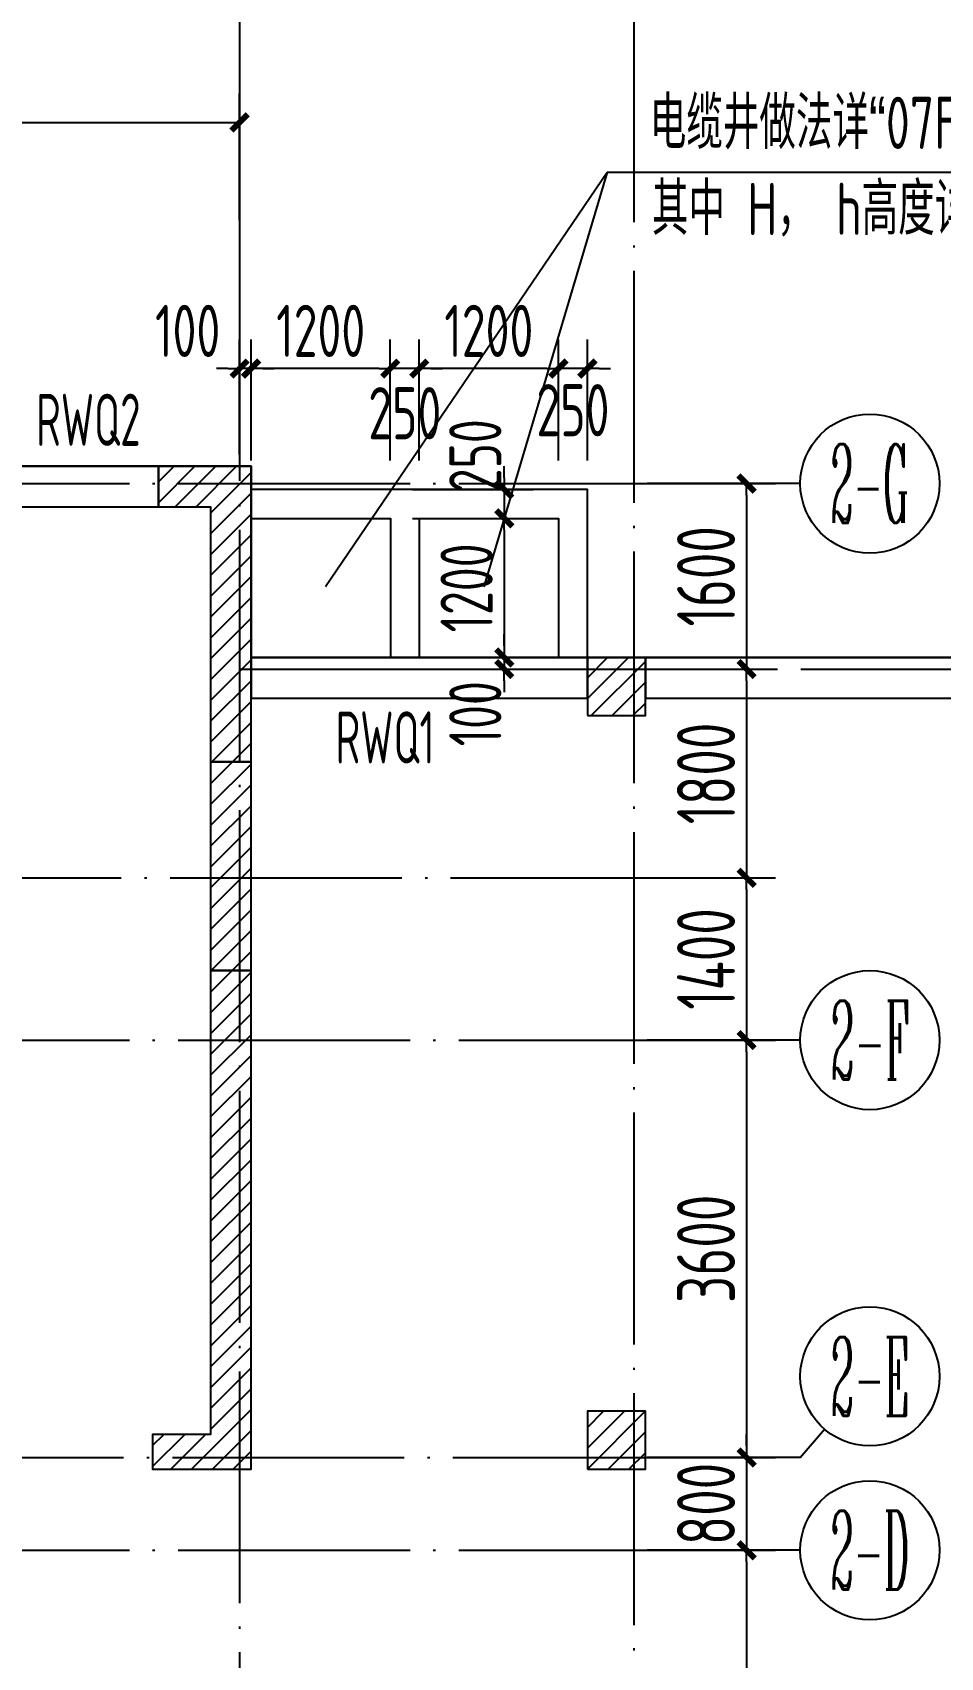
# Model space of a CAD drawing. Header units: millimetres. Extents: x 156735 to 386235, y 467499 to 703525.
# Drawn here: x 290411 to 298241, y 661020 to 675036 of the extents above; entities that cross this region are included whole.
import ezdxf
from ezdxf.enums import TextEntityAlignment as Align

# ---------------------------------------------------------------- set-up
doc = ezdxf.new("R2010")
doc.units = ezdxf.units.MM
doc.header["$LTSCALE"] = 100
doc.header["$PDMODE"] = 35
doc.header["$PDSIZE"] = 200
doc.linetypes.add('DOTE', pattern=[2.42, 2, -0.2, 0.02, -0.2])
for name, color, linetype in [('B-TEXT', 7, 'Continuous'), ('COLU', 7, 'Continuous'), ('h斜线-主楼', 7, 'Continuous'), ('h斜线-柱', 7, 'Continuous'), ('Q-AXIS', 3, 'Continuous'), ('Q-DIM', 4, 'Continuous'), ('Q-dote', 253, 'DOTE'), ('Q-TEXT', 2, 'Continuous'), ('WALL', 3, 'Continuous'), ('wall-主楼', 2, 'Continuous')]:
    doc.layers.add(name, color=color, linetype=linetype)
doc.styles.add('_TCH_AXIS', font='COMPLEX', dxfattribs={"bigfont": 'GBCBIG'})
doc.styles.add('COMPLEX', font='tssdeng.shx', dxfattribs={"width": 0.7, "bigfont": 'tssdchn.shx'})
doc.styles.add('TSSD_Dimension', font='Tssdeng.shx', dxfattribs={"width": 0.7, "bigfont": 'hztxt.shx'})
doc.styles.add('TSSD_REIN', font='Tssdeng.shx', dxfattribs={"width": 0.7, "bigfont": 'hztxt.shx'})
doc.dimstyles.new('TSSD_100_100$0', dxfattribs={"dimtxt": 300, "dimasz": 100, "dimexe": 250, "dimexo": 250, "dimgap": 100, "dimtad": 1, "dimdec": 0, "dimzin": 0, "dimdsep": 46, "dimtxsty": 'TSSD_Dimension', "dimblk": '_tsdbk', "dimblk1": '_tsdbk', "dimblk2": '_tsdbk', "dimsah": 1, "dimcen": 0, "dimclrt": 7, "dimadec": 0, "dimazin": 0, "dimtfac": 1, "dimtdec": 0, "dimtix": 1, "dimtmove": 2, "dimatfit": 3, "dimldrblk": '_tsdbk', "dimfxl": 1, "dimtolj": 1, "dimtzin": 0, "dimarcsym": 0})
pattern_1 = [(45, (-467527.32, -323147.44), (-89.802561, 89.802561), [])]

# ---------------------------------------------------------------- blocks, each defined once
blk = doc.blocks.new('_tsdbk')
blk.add_line((-1, 0), (0, 0))
at = {"const_width": 0.5}
blk.add_lwpolyline([(-0.7, -0.7), (0.7, 0.7)], dxfattribs=at)
blk = doc.blocks.new('*D5')
at = {"layer": 'Defpoints', "color": 0}
for p in [(294946, 672137), (294946, 671095), (295196, 671095)]:
    blk.add_point(p, dxfattribs=at)
at = {"layer": 'Q-DIM', "color": 0, "lineweight": -2}
for p, q in [((294946, 671345), (294946, 672387)), ((295196, 671345), (295196, 672387)), ((294846, 672137), (294746, 672137)), ((295196, 672137), (294946, 672137)), ((295296, 672137), (295396, 672137))]:
    blk.add_line(p, q, dxfattribs=at)
at = {"layer": 'Q-DIM', "color": 0, "lineweight": -2, "xscale": 100, "yscale": 100, "zscale": 100}
blk.add_blockref('_tsdbk', (294946, 672137), dxfattribs=at)
at = {"layer": 'Q-DIM', "color": 0, "lineweight": -2, "xscale": 100, "yscale": 100, "zscale": 100, "rotation": 180}
blk.add_blockref('_tsdbk', (295196, 672137), dxfattribs=at)
at = {"layer": 'Q-DIM', "color": 7, "insert": (295071, 671778), "char_height": 450, "attachment_point": 5, "style": 'TSSD_Dimension'}
blk.add_mtext('\\A1;250', dxfattribs=at)
blk = doc.blocks.new('*D6')
at = {"layer": 'Defpoints', "color": 0}
for p in [(293746, 672137), (293746, 671095), (294946, 671095)]:
    blk.add_point(p, dxfattribs=at)
at = {"layer": 'Q-DIM', "color": 0, "lineweight": -2}
for p, q in [((293746, 671345), (293746, 672387)), ((294946, 671345), (294946, 672387)), ((294846, 672137), (293846, 672137))]:
    blk.add_line(p, q, dxfattribs=at)
at = {"layer": 'Q-DIM', "color": 0, "lineweight": -2, "xscale": 100, "yscale": 100, "zscale": 100, "rotation": 180}
blk.add_blockref('_tsdbk', (293746, 672137), dxfattribs=at)
at = {"layer": 'Q-DIM', "color": 0, "lineweight": -2, "xscale": 100, "yscale": 100, "zscale": 100}
blk.add_blockref('_tsdbk', (294946, 672137), dxfattribs=at)
at = {"layer": 'Q-DIM', "color": 7, "insert": (294346, 672462), "char_height": 450, "attachment_point": 5, "style": 'TSSD_Dimension'}
blk.add_mtext('\\A1;1200', dxfattribs=at)
blk = doc.blocks.new('*D7')
at = {"layer": 'Defpoints', "color": 0}
for p in [(293496, 672137), (293496, 671095), (293746, 671095)]:
    blk.add_point(p, dxfattribs=at)
at = {"layer": 'Q-DIM', "color": 0, "lineweight": -2}
for p, q in [((293496, 671345), (293496, 672387)), ((293746, 671345), (293746, 672387)), ((293396, 672137), (293296, 672137)), ((293746, 672137), (293496, 672137)), ((293846, 672137), (293946, 672137))]:
    blk.add_line(p, q, dxfattribs=at)
at = {"layer": 'Q-DIM', "color": 0, "lineweight": -2, "xscale": 100, "yscale": 100, "zscale": 100}
blk.add_blockref('_tsdbk', (293496, 672137), dxfattribs=at)
at = {"layer": 'Q-DIM', "color": 0, "lineweight": -2, "xscale": 100, "yscale": 100, "zscale": 100, "rotation": 180}
blk.add_blockref('_tsdbk', (293746, 672137), dxfattribs=at)
at = {"layer": 'Q-DIM', "color": 7, "insert": (293621, 671752), "char_height": 450, "attachment_point": 5, "style": 'TSSD_Dimension'}
blk.add_mtext('\\A1;250', dxfattribs=at)
blk = doc.blocks.new('*D8')
at = {"layer": 'Defpoints', "color": 0}
for p in [(292296, 672137), (292296, 671095), (293496, 671095)]:
    blk.add_point(p, dxfattribs=at)
at = {"layer": 'Q-DIM', "color": 0, "lineweight": -2}
for p, q in [((292296, 671345), (292296, 672387)), ((293496, 671345), (293496, 672387)), ((293396, 672137), (292396, 672137))]:
    blk.add_line(p, q, dxfattribs=at)
at = {"layer": 'Q-DIM', "color": 0, "lineweight": -2, "xscale": 100, "yscale": 100, "zscale": 100, "rotation": 180}
blk.add_blockref('_tsdbk', (292296, 672137), dxfattribs=at)
at = {"layer": 'Q-DIM', "color": 0, "lineweight": -2, "xscale": 100, "yscale": 100, "zscale": 100}
blk.add_blockref('_tsdbk', (293496, 672137), dxfattribs=at)
at = {"layer": 'Q-DIM', "color": 7, "insert": (292896, 672462), "char_height": 450, "attachment_point": 5, "style": 'TSSD_Dimension'}
blk.add_mtext('\\A1;1200', dxfattribs=at)
blk = doc.blocks.new('*D9')
at = {"layer": 'Defpoints', "color": 0}
for p in [(292196, 672137), (292196, 671145), (292296, 671095)]:
    blk.add_point(p, dxfattribs=at)
at = {"layer": 'Q-DIM', "color": 0, "lineweight": -2}
for p, q in [((292196, 671395), (292196, 672387)), ((292296, 671345), (292296, 672387)), ((292096, 672137), (291996, 672137)), ((292296, 672137), (292196, 672137)), ((292396, 672137), (292496, 672137))]:
    blk.add_line(p, q, dxfattribs=at)
at = {"layer": 'Q-DIM', "color": 0, "lineweight": -2, "xscale": 100, "yscale": 100, "zscale": 100}
blk.add_blockref('_tsdbk', (292196, 672137), dxfattribs=at)
at = {"layer": 'Q-DIM', "color": 0, "lineweight": -2, "xscale": 100, "yscale": 100, "zscale": 100, "rotation": 180}
blk.add_blockref('_tsdbk', (292296, 672137), dxfattribs=at)
at = {"layer": 'Q-DIM', "color": 7, "insert": (291749, 672462), "char_height": 450, "attachment_point": 5, "style": 'TSSD_Dimension'}
blk.add_mtext('\\A1;100', dxfattribs=at)
blk = doc.blocks.new('*D10')
at = {"layer": 'Defpoints', "color": 0}
for p in [(293439, 671095), (293439, 670845), (294479, 670845)]:
    blk.add_point(p, dxfattribs=at)
at = {"layer": 'Q-DIM', "color": 0, "lineweight": -2}
for p, q in [((294479, 671195), (294479, 671295)), ((293689, 671095), (294729, 671095)), ((294479, 671095), (294479, 670845)), ((293689, 670845), (294729, 670845)), ((294479, 670745), (294479, 670645))]:
    blk.add_line(p, q, dxfattribs=at)
at = {"layer": 'Q-DIM', "color": 0, "lineweight": -2, "xscale": 100, "yscale": 100, "zscale": 100}
for p, rotation in [((294479, 671095), 270), ((294479, 670845), 90)]:
    blk.add_blockref('_tsdbk', p, dxfattribs=dict(at, rotation=rotation))
at = {"layer": 'Q-DIM', "color": 7, "insert": (294229, 671385), "char_height": 450, "attachment_point": 5, "rotation": 90, "style": 'TSSD_Dimension'}
blk.add_mtext('\\A1;250', dxfattribs=at)
blk = doc.blocks.new('*D11')
at = {"layer": 'Defpoints', "color": 0}
for p in [(293439, 670845), (293439, 669645), (294479, 669645)]:
    blk.add_point(p, dxfattribs=at)
at = {"layer": 'Q-DIM', "color": 0, "lineweight": -2}
for p, q in [((293689, 670845), (294729, 670845)), ((294479, 670745), (294479, 669745)), ((293689, 669645), (294729, 669645))]:
    blk.add_line(p, q, dxfattribs=at)
at = {"layer": 'Q-DIM', "color": 0, "lineweight": -2, "xscale": 100, "yscale": 100, "zscale": 100}
for p, rotation in [((294479, 670845), 90), ((294479, 669645), 270)]:
    blk.add_blockref('_tsdbk', p, dxfattribs=dict(at, rotation=rotation))
at = {"layer": 'Q-DIM', "color": 7, "insert": (294154, 670245), "char_height": 450, "attachment_point": 5, "rotation": 90, "style": 'TSSD_Dimension'}
blk.add_mtext('\\A1;1200', dxfattribs=at)
blk = doc.blocks.new('*D12')
at = {"layer": 'Defpoints', "color": 0}
for p in [(293439, 669645), (293439, 669545), (294479, 669545)]:
    blk.add_point(p, dxfattribs=at)
at = {"layer": 'Q-DIM', "color": 0, "lineweight": -2}
for p, q in [((294479, 669745), (294479, 669845)), ((293689, 669645), (294729, 669645)), ((293689, 669545), (294729, 669545)), ((294479, 669645), (294479, 669545)), ((294479, 669445), (294479, 669345))]:
    blk.add_line(p, q, dxfattribs=at)
at = {"layer": 'Q-DIM', "color": 0, "lineweight": -2, "xscale": 100, "yscale": 100, "zscale": 100}
for p, rotation in [((294479, 669645), 270), ((294479, 669545), 90)]:
    blk.add_blockref('_tsdbk', p, dxfattribs=dict(at, rotation=rotation))
at = {"layer": 'Q-DIM', "color": 7, "insert": (294229, 669160), "char_height": 450, "attachment_point": 5, "rotation": 90, "style": 'TSSD_Dimension'}
blk.add_mtext('\\A1;100', dxfattribs=at)
blk = doc.blocks.new('*D565')
at = {"layer": 'Defpoints', "color": 0}
for p in [(292196, 674260), (287346, 673168), (292196, 673168)]:
    blk.add_point(p, dxfattribs=at)
at = {"layer": 'Q-AXIS', "color": 0, "lineweight": -2}
for p, q in [((287346, 673418), (287346, 674510)), ((292196, 673418), (292196, 674510)), ((287446, 674260), (292096, 674260))]:
    blk.add_line(p, q, dxfattribs=at)
at = {"layer": 'Q-AXIS', "color": 0, "lineweight": -2, "xscale": 100, "yscale": 100, "zscale": 100, "rotation": 180}
blk.add_blockref('_tsdbk', (287346, 674260), dxfattribs=at)
at = {"layer": 'Q-AXIS', "color": 0, "lineweight": -2, "xscale": 100, "yscale": 100, "zscale": 100}
blk.add_blockref('_tsdbk', (292196, 674260), dxfattribs=at)
at = {"layer": 'Q-AXIS', "color": 7, "insert": (289771, 674610), "char_height": 500, "attachment_point": 5, "style": 'TSSD_Dimension'}
blk.add_mtext('\\A1;4850', dxfattribs=at)
blk = doc.blocks.new('*D582')
at = {"layer": 'Defpoints', "color": 0}
for p in [(295419, 661945), (295419, 658945), (296569, 658945)]:
    blk.add_point(p, dxfattribs=at)
at = {"layer": 'Q-AXIS', "color": 0, "lineweight": -2}
for p, q in [((295669, 661945), (296819, 661945)), ((296569, 661845), (296569, 659045)), ((295669, 658945), (296819, 658945))]:
    blk.add_line(p, q, dxfattribs=at)
at = {"layer": 'Q-AXIS', "color": 0, "lineweight": -2, "xscale": 100, "yscale": 100, "zscale": 100}
for p, rotation in [((296569, 661945), 90), ((296569, 658945), 270)]:
    blk.add_blockref('_tsdbk', p, dxfattribs=dict(at, rotation=rotation))
at = {"layer": 'Q-AXIS', "color": 7, "insert": (296219, 660445), "char_height": 500, "attachment_point": 5, "rotation": 90, "style": 'TSSD_Dimension'}
blk.add_mtext('\\A1;3000', dxfattribs=at)
blk = doc.blocks.new('*D586')
at = {"layer": 'Defpoints', "color": 0}
for p in [(295446, 671145), (295448, 669545), (296569, 669545)]:
    blk.add_point(p, dxfattribs=at)
at = {"layer": 'Q-AXIS', "color": 0, "lineweight": -2}
for p, q in [((295696, 671145), (296819, 671145)), ((296569, 671045), (296569, 669645)), ((295698, 669545), (296819, 669545))]:
    blk.add_line(p, q, dxfattribs=at)
at = {"layer": 'Q-AXIS', "color": 0, "lineweight": -2, "xscale": 100, "yscale": 100, "zscale": 100}
for p, rotation in [((296569, 671145), 90), ((296569, 669545), 270)]:
    blk.add_blockref('_tsdbk', p, dxfattribs=dict(at, rotation=rotation))
at = {"layer": 'Q-AXIS', "color": 7, "insert": (296219, 670345), "char_height": 500, "attachment_point": 5, "rotation": 90, "style": 'TSSD_Dimension'}
blk.add_mtext('\\A1;1600', dxfattribs=at)
blk = doc.blocks.new('*D587')
at = {"layer": 'Defpoints', "color": 0}
for p in [(295448, 662745), (295419, 661945), (296569, 661945)]:
    blk.add_point(p, dxfattribs=at)
at = {"layer": 'Q-AXIS', "color": 0, "lineweight": -2}
for p, q in [((296569, 662845), (296569, 662945)), ((295698, 662745), (296819, 662745)), ((296569, 662745), (296569, 661945)), ((295669, 661945), (296819, 661945)), ((296569, 661845), (296569, 661745))]:
    blk.add_line(p, q, dxfattribs=at)
at = {"layer": 'Q-AXIS', "color": 0, "lineweight": -2, "xscale": 100, "yscale": 100, "zscale": 100}
for p, rotation in [((296569, 662745), 270), ((296569, 661945), 90)]:
    blk.add_blockref('_tsdbk', p, dxfattribs=dict(at, rotation=rotation))
at = {"layer": 'Q-AXIS', "color": 7, "insert": (296219, 662345), "char_height": 500, "attachment_point": 5, "rotation": 90, "style": 'TSSD_Dimension'}
blk.add_mtext('\\A1;800', dxfattribs=at)
blk = doc.blocks.new('*D588')
at = {"layer": 'Defpoints', "color": 0}
for p in [(295448, 666345), (295419, 662745), (296569, 662745)]:
    blk.add_point(p, dxfattribs=at)
at = {"layer": 'Q-AXIS', "color": 0, "lineweight": -2}
for p, q in [((295698, 666345), (296819, 666345)), ((296569, 666245), (296569, 662845)), ((295669, 662745), (296819, 662745))]:
    blk.add_line(p, q, dxfattribs=at)
at = {"layer": 'Q-AXIS', "color": 0, "lineweight": -2, "xscale": 100, "yscale": 100, "zscale": 100}
for p, rotation in [((296569, 666345), 90), ((296569, 662745), 270)]:
    blk.add_blockref('_tsdbk', p, dxfattribs=dict(at, rotation=rotation))
at = {"layer": 'Q-AXIS', "color": 7, "insert": (296219, 664545), "char_height": 500, "attachment_point": 5, "rotation": 90, "style": 'TSSD_Dimension'}
blk.add_mtext('\\A1;3600', dxfattribs=at)
blk = doc.blocks.new('*D589')
at = {"layer": 'Defpoints', "color": 0}
for p in [(295448, 669545), (295448, 667745), (296569, 667745)]:
    blk.add_point(p, dxfattribs=at)
at = {"layer": 'Q-AXIS', "color": 0, "lineweight": -2}
for p, q in [((295698, 669545), (296819, 669545)), ((296569, 669445), (296569, 667845)), ((295698, 667745), (296819, 667745))]:
    blk.add_line(p, q, dxfattribs=at)
at = {"layer": 'Q-AXIS', "color": 0, "lineweight": -2, "xscale": 100, "yscale": 100, "zscale": 100}
for p, rotation in [((296569, 669545), 90), ((296569, 667745), 270)]:
    blk.add_blockref('_tsdbk', p, dxfattribs=dict(at, rotation=rotation))
at = {"layer": 'Q-AXIS', "color": 7, "insert": (296219, 668645), "char_height": 500, "attachment_point": 5, "rotation": 90, "style": 'TSSD_Dimension'}
blk.add_mtext('\\A1;1800', dxfattribs=at)
blk = doc.blocks.new('_AXISO')
blk.add_circle((0, 0), 0.5)
at = {"layer": 'B-TEXT', "style": 'COMPLEX', "width": 1.450893}
blk.add_attdef('A', text='', height=0.56, dxfattribs=at).set_placement((0.249375, -0.28), (0.749375, -0.28), align=Align.FIT)
blk = doc.blocks.new('*D823')
at = {"layer": 'Defpoints', "color": 0}
for p in [(295448, 667745), (295448, 666345), (296569, 666345)]:
    blk.add_point(p, dxfattribs=at)
at = {"layer": 'Q-AXIS', "color": 0, "lineweight": -2}
for p, q in [((295698, 667745), (296819, 667745)), ((296569, 667645), (296569, 666445)), ((295698, 666345), (296819, 666345))]:
    blk.add_line(p, q, dxfattribs=at)
at = {"layer": 'Q-AXIS', "color": 0, "lineweight": -2, "xscale": 100, "yscale": 100, "zscale": 100}
for p, rotation in [((296569, 667745), 90), ((296569, 666345), 270)]:
    blk.add_blockref('_tsdbk', p, dxfattribs=dict(at, rotation=rotation))
at = {"layer": 'Q-AXIS', "color": 7, "insert": (296219, 667045), "char_height": 500, "attachment_point": 5, "rotation": 90, "style": 'TSSD_Dimension'}
blk.add_mtext('\\A1;1400', dxfattribs=at)

msp = doc.modelspace()

# ---------------------------------------------------------------- hatches: boundary and pattern name
at = {"layer": 'h斜线-主楼'}
h = msp.add_hatch(dxfattribs=at)
h.set_pattern_fill('ANSI31', color=256, scale=40, style=0)
h.set_pattern_definition(pattern_1)
h.paths.add_polyline_path([(292296.5, 668744.7), (292296.5, 671294.7), (291496.5, 671294.7), (291496.5, 670944.7), (291946.5, 670944.7), (291946.5, 668744.7)])
h = msp.add_hatch(dxfattribs=at)
h.set_pattern_fill('ANSI31', color=256, scale=40, style=0)
h.set_pattern_definition(pattern_1)
h.paths.add_polyline_path([(292296.5, 668744.7), (291946.5, 668744.7), (291946.5, 666944.7), (292296.5, 666944.7)])
h = msp.add_hatch(dxfattribs=at)
h.set_pattern_fill('ANSI31', color=256, scale=40, style=0)
h.set_pattern_definition(pattern_1)
h.paths.add_polyline_path([(292296.5, 666944.7), (291946.5, 666944.7), (291946.5, 662944.7), (291446.5, 662944.7), (291446.5, 662644.7), (292296.5, 662644.7)])
at = {"layer": 'h斜线-柱'}
h = msp.add_hatch(dxfattribs=at)
h.set_pattern_fill('ANSI31', color=256, scale=40, style=0)
h.set_pattern_definition(pattern_1)
h.paths.add_polyline_path([(295196.5, 669144.7), (295696.5, 669144.7), (295696.5, 669644.7), (295196.5, 669644.7)])
h = msp.add_hatch(dxfattribs=at)
h.set_pattern_fill('ANSI31', color=256, scale=40, style=0)
h.set_pattern_definition(pattern_1)
h.paths.add_polyline_path([(295196.5, 662644.7), (295696.5, 662644.7), (295696.5, 663144.7), (295196.5, 663144.7)])

# ---------------------------------------------------------------- linework, layer by layer
at = {"color": 3, "lineweight": 30}
for points in [[(290296.5, 671294.7), (291496.5, 671294.7)], [(295596.5, 669644.7), (306096.5, 669644.7)]]:
    msp.add_lwpolyline(points, dxfattribs=at)
at = {"color": 6, "lineweight": 30}
msp.add_lwpolyline([(291496.5, 671294.7), (292296.5, 671294.7), (292296.5, 669644.7), (295596.5, 669644.7)], dxfattribs=at)
at = {"layer": 'COLU'}
for points in [[(295196.5, 669144.7), (295696.5, 669144.7), (295696.5, 669644.7), (295196.5, 669644.7)], [(295196.5, 662644.7), (295696.5, 662644.7), (295696.5, 663144.7), (295196.5, 663144.7)]]:
    msp.add_lwpolyline(points, close=True, dxfattribs=at)
at = {"layer": 'Q-AXIS'}
for p, q in [((292196.5, 675133), (292196.5, 673167.5)), ((297031.6, 671144.7), (295711.1, 671144.7)), ((297031.6, 666344.7), (295711.1, 666344.7)), ((297031.6, 662744.7), (297241.1, 662989.2)), ((297031.6, 662744.7), (295711.1, 662744.7)), ((297031.6, 661944.7), (295711.1, 661944.7))]:
    msp.add_line(p, q, dxfattribs=at)
at = {"layer": 'Q-dote', "ltscale": 10}
for p, q in [((295596.5, 677819.9), (295596.5, 635994.7)), ((292196.5, 673167.5), (292196.5, 656086)), ((240846.5, 671144.7), (296790.3, 671144.7)), ((292196.5, 669544.7), (310396.5, 669544.7)), ((279496.5, 667744.7), (296790.3, 667744.7)), ((240846.5, 666344.7), (296790.3, 666344.7)), ((289196.5, 662744.7), (296790.3, 662744.7)), ((240846.5, 661944.7), (296790.3, 661944.7))]:
    msp.add_line(p, q, dxfattribs=at)
at = {"layer": 'Q-TEXT'}
for p, q in [((292937.2, 670256.2), (295365, 673830.5)), ((295365, 673830.5), (294302.1, 670253.9)), ((295365, 673830.5), (300819.1, 673830.5))]:
    msp.add_line(p, q, dxfattribs=at)
at = {"layer": 'WALL'}
for points in [[(291496.5, 671294.7), (290296.5, 671294.7), (290296.5, 670944.7), (291496.5, 670944.7)], [(292296.5, 670844.7), (293496.5, 670844.7), (293496.5, 669644.7), (293746.5, 669644.7), (293746.5, 670844.7), (294946.5, 670844.7), (294946.5, 669644.7), (295196.5, 669644.7), (295196.5, 671094.7), (292296.5, 671094.7)], [(292296.5, 669294.7), (295196.5, 669294.7), (295196.5, 669644.7), (292296.5, 669644.7)], [(301521.5, 668294.7), (301446.5, 668294.7), (301446.5, 669294.7), (306096.5, 669294.7), (306096.5, 669644.7), (295696.5, 669644.7), (295696.5, 669294.7), (301196.5, 669294.7), (301196.5, 668294.7), (301121.5, 668294.7), (301121.5, 667894.7), (301521.5, 667894.7)]]:
    msp.add_lwpolyline(points, close=True, dxfattribs=at)
at = {"layer": 'wall-主楼'}
for points in [[(292296.5, 668744.7), (292296.5, 671294.7), (291496.5, 671294.7), (291496.5, 670944.7), (291946.5, 670944.7), (291946.5, 668744.7)], [(292296.5, 668744.7), (291946.5, 668744.7), (291946.5, 666944.7), (292296.5, 666944.7)], [(292296.5, 666944.7), (291946.5, 666944.7), (291946.5, 662944.7), (291446.5, 662944.7), (291446.5, 662644.7), (292296.5, 662644.7)]]:
    msp.add_lwpolyline(points, close=True, dxfattribs=at)

# ---------------------------------------------------------------- block references
at = {"layer": 'Q-AXIS'}
ref = msp.add_blockref('_AXISO', (297631.5, 671144.7), dxfattribs=dict(at, xscale=1199.999999999998, yscale=1200, zscale=1200, rotation=359.9996457873818))
ref.add_attrib('A', '2-G', dxfattribs={"color": 7, "height": 678.82, "rotation": 359.99965, "style": '_TCH_AXIS', "width": 0.328125}).set_placement((297292.1, 670805.3), (297971, 670805.3), align=Align.FIT)
ref = msp.add_blockref('_AXISO', (297631.5, 666344.7), dxfattribs=dict(at, xscale=1199.999999999998, yscale=1200, zscale=1200, rotation=359.9996457873818))
ref.add_attrib('A', '2-F', dxfattribs={"color": 7, "height": 678.82, "rotation": 359.99965, "style": '_TCH_AXIS', "width": 0.33871}).set_placement((297292.1, 666005.3), (297971, 666005.3), align=Align.FIT)
ref = msp.add_blockref('_AXISO', (297631.5, 663444.7), dxfattribs=dict(at, xscale=1199.999999999998, yscale=1200, zscale=1200, rotation=359.9996457873818))
ref.add_attrib('A', '2-E', dxfattribs={"color": 7, "height": 678.82, "rotation": 359.99965, "style": '_TCH_AXIS', "width": 0.33871}).set_placement((297292.1, 663105.3), (297971, 663105.3), align=Align.FIT)
ref = msp.add_blockref('_AXISO', (297631.5, 661944.7), dxfattribs=dict(at, xscale=1199.999999999998, yscale=1200, zscale=1200, rotation=359.9996457873818))
ref.add_attrib('A', '2-D', dxfattribs={"color": 7, "height": 678.82, "rotation": 359.99965, "style": '_TCH_AXIS', "width": 0.333333}).set_placement((297292.1, 661605.3), (297971, 661605.3), align=Align.FIT)

# ---------------------------------------------------------------- texts
at = {"layer": 'Q-TEXT', "style": 'TSSD_REIN'}
for s, width, p in [('电缆井做法详“07FG01”P81页', 0.7, (295733.7, 674031.3)), ('其中 H， h高度详建施', 0.7, (295752, 673289.1)), ('RWQ2', 0.6, (290442, 671470.4)), ('RWQ1', 0.6, (293024, 668731))]:
    msp.add_text(s, height=450, rotation=360, dxfattribs=dict(at, width=width)).set_placement(p)

# ---------------------------------------------------------------- dimensions: what is measured, and where the dimension line sits
at = {"layer": 'Q-AXIS'}
dim = msp.add_linear_dim(base=(292196.5, 674260), p1=(287346.5, 673167.5), p2=(292196.5, 673167.5), dimstyle='TSSD_100_100$0', override={"dimtxt": 500}, dxfattribs=at)
dim.commit()
dim.dimension.update_dxf_attribs({"geometry": '*D565', "text_midpoint": (289771.5, 674610)})
for base, p1, p2, picture, middle in [((296569.4, 669544.7), (295446.5, 671144.7), (295448.4, 669544.7), '*D586', (296219.4, 670344.7)), ((296569.4, 667744.7), (295448.4, 669544.7), (295448.4, 667744.7), '*D589', (296219.4, 668644.7)), ((296569.4, 666344.7), (295448.4, 667744.7), (295448.4, 666344.7), '*D823', (296219.4, 667044.7)), ((296569.4, 662744.7), (295448.4, 666344.7), (295419.4, 662744.7), '*D588', (296219.4, 664544.7)), ((296569.4, 661944.7), (295448.4, 662744.7), (295419.4, 661944.7), '*D587', (296219.4, 662344.7)), ((296569.4, 658944.7), (295419.4, 661944.7), (295419.4, 658944.7), '*D582', (296219.4, 660444.7))]:
    dim = msp.add_linear_dim(base=base, p1=p1, p2=p2, angle=90, dimstyle='TSSD_100_100$0', override={"dimtxt": 500}, dxfattribs=at)
    dim.commit()
    dim.dimension.update_dxf_attribs({"geometry": picture, "text_midpoint": middle})
at = {"layer": 'Q-DIM'}
for base, p1, p2, angle, picture, middle in [((292196.5, 672137.3), (292296.5, 671094.7), (292196.5, 671144.7), 0, '*D9', (291749.4, 672462.3)), ((293496.5, 672137.3), (293746.5, 671094.7), (293496.5, 671094.7), 0, '*D7', (293621.5, 671751.7)), ((294946.5, 672137.3), (295196.5, 671094.7), (294946.5, 671094.7), 0, '*D5', (295071.5, 671777.7)), ((294478.8, 670844.7), (293439.2, 671094.7), (293439.2, 670844.7), 90, '*D10', (294228.8, 671385.4)), ((294478.8, 669544.7), (293439.2, 669644.7), (293439.2, 669544.7), 90, '*D12', (294228.8, 669160))]:
    dim = msp.add_linear_dim(base=base, p1=p1, p2=p2, angle=angle, dimstyle='TSSD_100_100$0', override={"dimtxt": 450}, dxfattribs=at)
    dim.commit()
    dim.dimension.update_dxf_attribs({"geometry": picture, "text_midpoint": middle, "dimtype": 160})
for base, p1, p2, angle, picture, middle in [((292296.5, 672137.3), (293496.5, 671094.7), (292296.5, 671094.7), 0, '*D8', (292896.5, 672462.3)), ((293746.5, 672137.3), (294946.5, 671094.7), (293746.5, 671094.7), 0, '*D6', (294346.5, 672462.3)), ((294478.8, 669644.7), (293439.2, 670844.7), (293439.2, 669644.7), 90, '*D11', (294153.8, 670244.7))]:
    dim = msp.add_linear_dim(base=base, p1=p1, p2=p2, angle=angle, dimstyle='TSSD_100_100$0', override={"dimtxt": 450}, dxfattribs=at)
    dim.commit()
    dim.dimension.update_dxf_attribs({"geometry": picture, "text_midpoint": middle})

doc.saveas('drawing.dxf')
